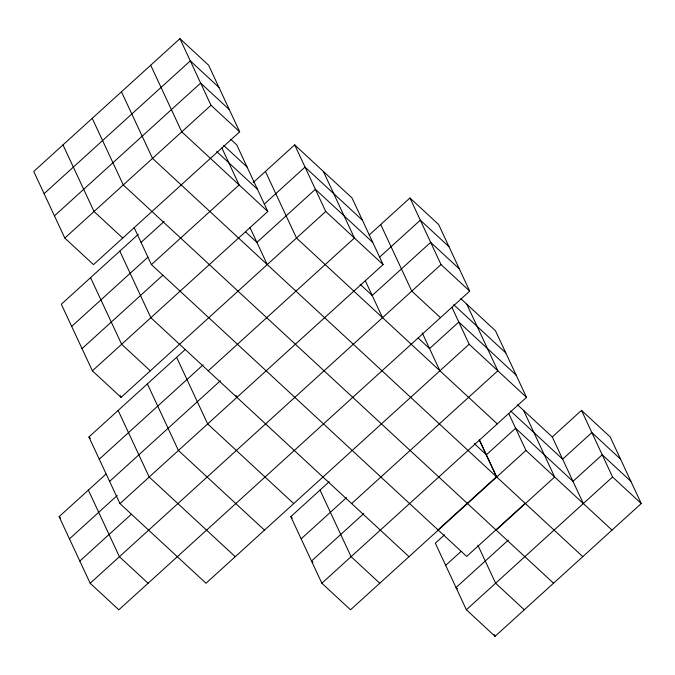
<?xml version="1.0" encoding="UTF-8"?>
<svg xmlns="http://www.w3.org/2000/svg" width="675" height="675" viewBox="0 0 675 675"><rect width="100%" height="100%" fill="white"/><g stroke="black" fill="none" stroke-linecap="round" stroke-linejoin="round"><path stroke-width="1.01" d="M179.938 38.669L33.75 171.458L64.808 238.064L93.487 264.617L239.676 131.819L208.617 65.222L179.938 38.669L210.988 105.275L239.676 131.819M44.103 193.666L190.291 60.868L218.97 87.421M54.456 215.865L200.644 83.067L229.323 109.62M64.808 238.064L210.988 105.275M138.265 234.343L61.324 304.231L92.382 370.828L121.07 397.381L325.73 211.477L294.671 144.872L253.125 182.613M141.058 242.409L164.143 221.442M71.677 326.43L147.85 257.243M525.15 503.314L466.67 556.428L151.411 264.608L239.119 184.933L221.872 147.935M82.029 348.629L162.818 275.248M264.246 204.12L305.024 167.079L362.391 220.177M92.382 370.828L267.806 211.486L236.748 144.88L230.715 139.295M451.896 307.235L469.15 344.233L206.01 583.259L119.956 503.601L88.906 437.003L185.077 349.642M99.259 459.202L203.124 364.854M208.229 370.82L354.409 238.03L323.359 171.425M369.183 235.01L409.961 197.969L438.64 224.522L469.699 291.119L118.851 609.82L90.172 583.267L59.113 516.67L106.051 474.036M109.612 481.402L220.404 380.759M69.466 538.869L117.172 495.534M379.536 257.209L420.314 220.168L448.993 246.721M119.956 503.601L383.096 264.575L352.038 197.977L294.671 144.872M79.819 561.068L131.363 514.24M90.172 583.267L441.02 264.566L409.961 197.969M508.705 413.446L525.96 450.444L350.536 609.795L321.857 583.242L290.798 516.645L329.265 481.697M301.151 538.844L346.545 497.61M351.641 503.575L497.829 370.786L466.771 304.18M363.825 513.515L311.504 561.043L313.014 562.435M321.857 583.242L526.517 397.33L495.458 330.733L460.738 298.595M437.991 529.875L496.462 476.761L479.208 439.763M444.555 534.794L435.324 543.181L466.383 609.778L495.062 636.331L641.25 503.542L610.192 436.936L581.513 410.383L552.277 436.944L583.327 503.542M445.677 565.38L461.067 551.399M508.351 540.051L456.03 587.579L457.54 588.971M466.383 609.778L612.562 476.989L581.513 410.383M459.346 268.92L430.667 242.367L372.187 295.49L360.113 284.31M441.02 264.566L469.699 291.119M453.727 304.72L505.811 352.932M620.544 459.135L591.865 432.591L562.621 459.143L510.545 410.932M372.743 242.376L315.377 189.278L256.905 242.392L245.582 231.913M516.164 375.131L458.798 322.034L429.562 348.587L418.238 338.108M630.897 481.334L602.218 454.79L572.974 481.343L515.607 428.245L486.371 454.798L474.297 443.618M325.73 211.477L383.096 264.575M440.463 317.68L411.775 291.127L380.725 224.53M469.15 344.233L526.517 397.33M612.562 476.989L641.25 503.542M517.548 404.806L552.277 436.944M223.703 145.42L247.101 167.079M216.692 151.554L257.453 189.278M267.806 211.486L181.752 131.828L150.702 65.23M497.281 423.892L296.494 238.03L265.435 171.433M525.96 450.444L612.014 530.094M582.778 556.656L152.516 158.389L121.458 91.792M495.906 529.867L123.28 184.942L92.222 118.344M553.542 583.208L496.167 530.111L554.648 476.997L523.589 410.392M122.723 238.056L94.044 211.503L62.986 144.906M524.298 609.77L495.619 583.217L477.934 545.299M409.016 556.673L150.854 317.714L119.804 251.117M150.306 370.828L121.618 344.275L90.568 277.678M293.726 503.584L207.672 423.925L176.614 357.328M379.772 583.234L351.093 556.681L320.034 490.084M290.798 516.645L292.309 518.037M264.49 530.137L178.436 450.487L147.378 383.889M235.246 556.698L149.2 477.048L118.142 410.442M88.906 437.003L90.416 438.404M148.087 583.259L119.408 556.715L88.349 490.109M59.113 516.67L60.623 518.071M479.469 439.999L496.724 476.997M422.221 332.868L439.906 370.786M365.285 280.69L382.539 317.689M494.201 634.483L495.062 636.331M250.003 227.593L267.249 264.592M236.047 395.516L236.908 397.373M134.156 227.61L151.411 264.608M120.201 395.533L121.07 397.381"/></g></svg>
